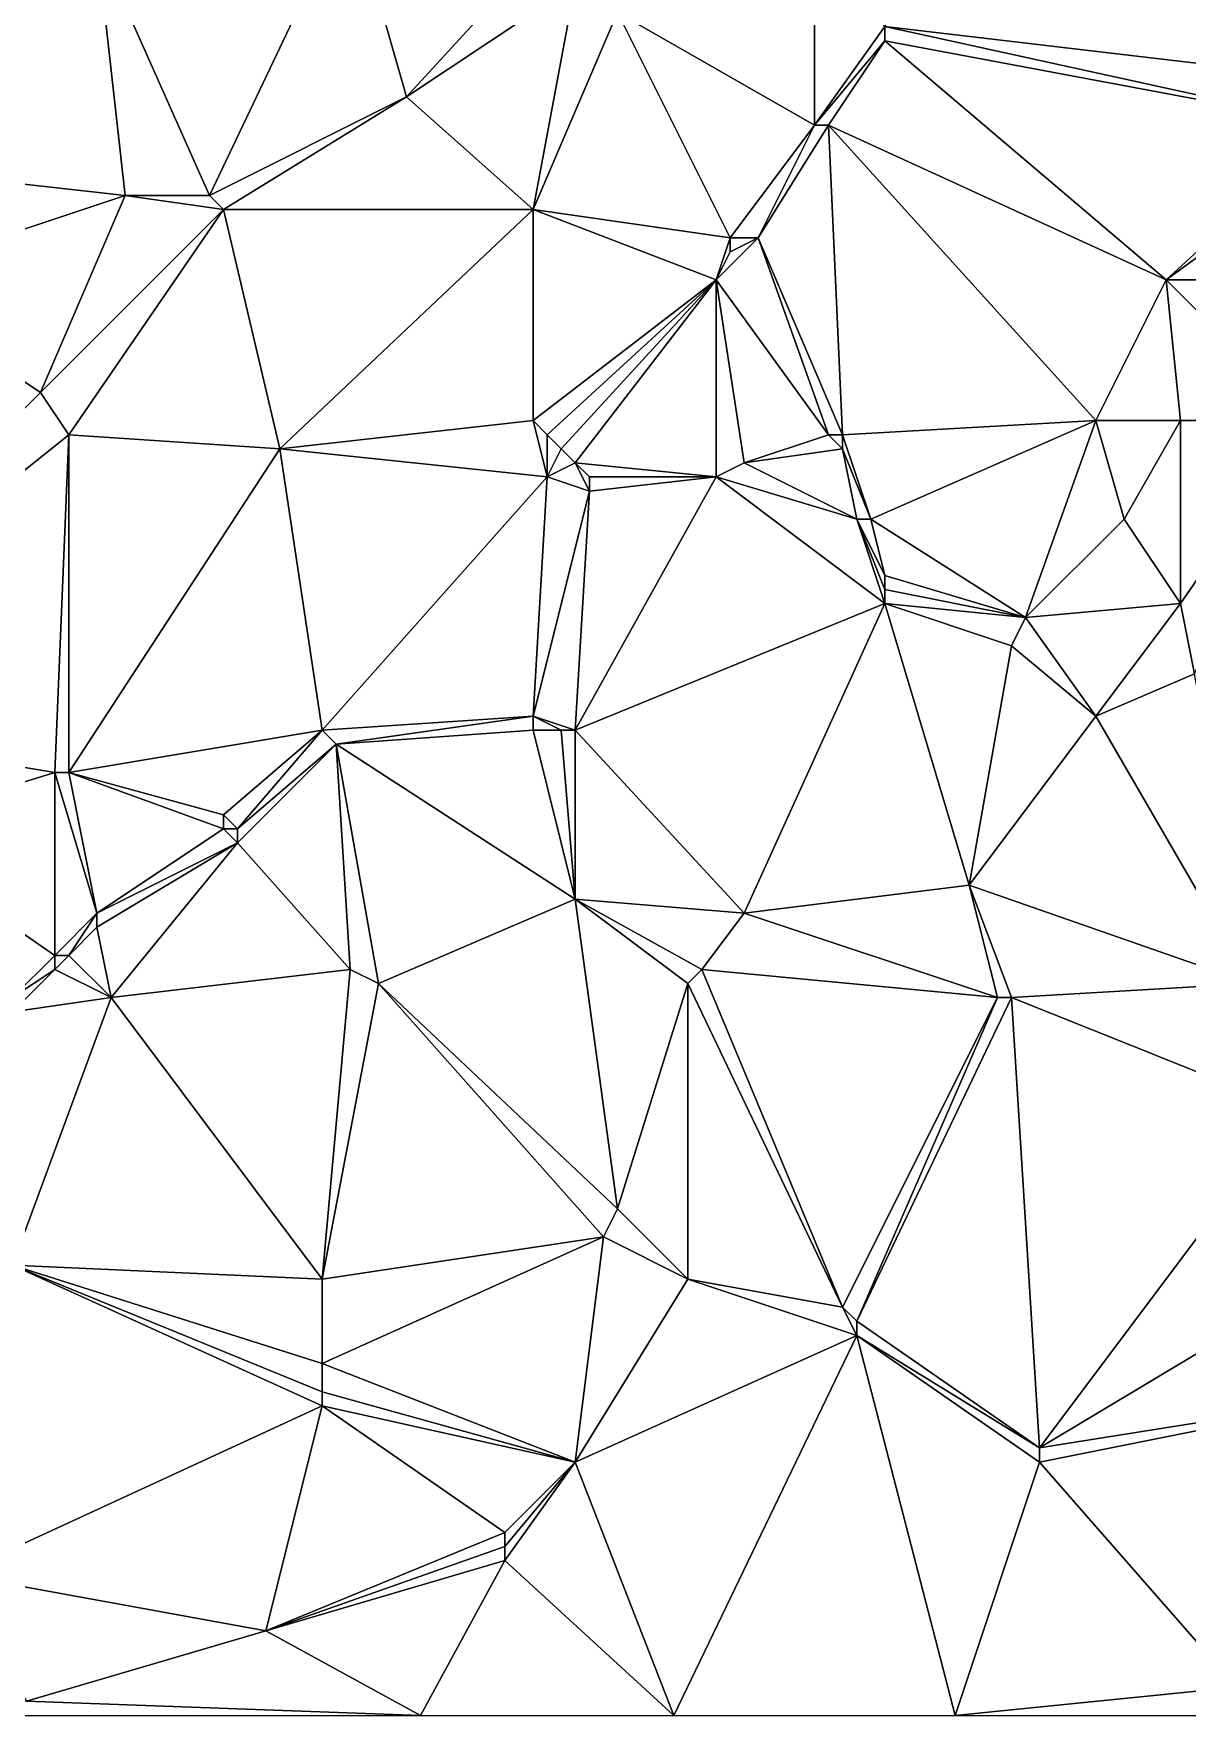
# Model space of a CAD drawing. Extents: x 2679276 to 2679656, y 1246784 to 1247152.
# Drawn here: x 2679560.5 to 2679601.5, y 1246784.2 to 1246844 of the extents above; entities that cross this region are included whole.
import ezdxf

# ---------------------------------------------------------------- set-up
doc = ezdxf.new("R2010")
doc.units = 0

msp = doc.modelspace()

# ---------------------------------------------------------------- linework, layer by layer
for points in [[(2679594.25, 1246856.25, 451.729), (2679590.75, 1246844.25, 452.772), (2679607.75, 1246842.25, 453.56)], [(2679609.25, 1246844.25, 453.456), (2679594.25, 1246856.25, 451.729), (2679607.75, 1246842.25, 453.56)], [(2679554.75, 1246839.25, 454.167), (2679562.75, 1246847.25, 451.647), (2679554.75, 1246849.75, 453.065)], [(2679566.75, 1246838.25, 452.488), (2679571.75, 1246848.75, 451.753), (2679562.75, 1246847.25, 451.647)], [(2679571.75, 1246848.75, 451.753), (2679566.75, 1246838.25, 452.488), (2679573.75, 1246841.75, 452.29)], [(2679571.75, 1246848.75, 451.753), (2679573.75, 1246841.75, 452.29), (2679579.25, 1246847.75, 452.747)], [(2679579.75, 1246845.75, 452.993), (2679579.25, 1246847.75, 452.747), (2679573.75, 1246841.75, 452.29)], [(2679563.75, 1246838.25, 452.96), (2679562.75, 1246847.25, 451.647), (2679554.75, 1246839.25, 454.167)], [(2679566.75, 1246838.25, 452.488), (2679562.75, 1246847.25, 451.647), (2679563.75, 1246838.25, 452.96)], [(2679588.25, 1246840.75, 453.284), (2679588.25, 1246847.25, 452.424), (2679581.25, 1246844.75, 453.16)], [(2679588.25, 1246847.25, 452.424), (2679588.25, 1246840.75, 453.284), (2679590.75, 1246844.25, 452.772)], [(2679578.25, 1246837.75, 452.961), (2679579.75, 1246845.75, 452.993), (2679573.75, 1246841.75, 452.29)], [(2679578.25, 1246837.75, 452.961), (2679581.25, 1246844.75, 453.16), (2679579.75, 1246845.75, 452.993)], [(2679581.25, 1246844.75, 453.16), (2679578.25, 1246837.75, 452.961), (2679585.25, 1246836.75, 453.862)], [(2679588.25, 1246840.75, 453.284), (2679581.25, 1246844.75, 453.16), (2679585.25, 1246836.75, 453.862)], [(2679590.75, 1246844.25, 452.772), (2679588.25, 1246840.75, 453.284), (2679590.75, 1246843.75, 452.804)], [(2679590.75, 1246844.25, 452.772), (2679590.75, 1246843.75, 452.804), (2679606.75, 1246840.75, 453.629)], [(2679606.75, 1246840.75, 453.629), (2679607.75, 1246842.25, 453.56), (2679590.75, 1246844.25, 452.772)], [(2679588.75, 1246840.75, 453.24), (2679590.75, 1246843.75, 452.804), (2679588.25, 1246840.75, 453.284)], [(2679588.75, 1246840.75, 453.24), (2679600.75, 1246835.25, 453.55), (2679590.75, 1246843.75, 452.804)], [(2679600.75, 1246835.25, 453.55), (2679606.75, 1246840.75, 453.629), (2679590.75, 1246843.75, 452.804)], [(2679567.25, 1246837.75, 452.508), (2679573.75, 1246841.75, 452.29), (2679566.75, 1246838.25, 452.488)], [(2679567.25, 1246837.75, 452.508), (2679578.25, 1246837.75, 452.961), (2679573.75, 1246841.75, 452.29)], [(2679588.25, 1246840.75, 453.284), (2679585.25, 1246836.75, 453.862), (2679586.25, 1246836.75, 453.863)], [(2679588.25, 1246840.75, 453.284), (2679586.25, 1246836.75, 453.863), (2679588.75, 1246840.75, 453.24)], [(2679589.25, 1246829.75, 454.512), (2679588.75, 1246840.75, 453.24), (2679586.25, 1246836.75, 453.863)], [(2679600.75, 1246835.25, 453.55), (2679588.75, 1246840.75, 453.24), (2679598.25, 1246830.25, 453.946)], [(2679598.25, 1246830.25, 453.946), (2679588.75, 1246840.75, 453.24), (2679589.25, 1246829.75, 454.512)], [(2679606.75, 1246840.75, 453.629), (2679600.75, 1246835.25, 453.55), (2679606.25, 1246839.25, 453.759)], [(2679554.75, 1246839.25, 454.167), (2679554.75, 1246835.25, 454.735), (2679563.75, 1246838.25, 452.96)], [(2679600.75, 1246835.25, 453.55), (2679607.25, 1246835.25, 454.75), (2679606.25, 1246839.25, 453.759)], [(2679560.75, 1246831.25, 454.503), (2679563.75, 1246838.25, 452.96), (2679554.75, 1246835.25, 454.735)], [(2679560.75, 1246831.25, 454.503), (2679567.25, 1246837.75, 452.508), (2679563.75, 1246838.25, 452.96)], [(2679566.75, 1246838.25, 452.488), (2679563.75, 1246838.25, 452.96), (2679567.25, 1246837.75, 452.508)], [(2679561.75, 1246829.75, 454.492), (2679567.25, 1246837.75, 452.508), (2679560.75, 1246831.25, 454.503)], [(2679561.75, 1246829.75, 454.492), (2679569.25, 1246829.25, 453.532), (2679567.25, 1246837.75, 452.508)], [(2679567.25, 1246837.75, 452.508), (2679569.25, 1246829.25, 453.532), (2679578.25, 1246837.75, 452.961)], [(2679578.25, 1246830.25, 453.293), (2679578.25, 1246837.75, 452.961), (2679569.25, 1246829.25, 453.532)], [(2679578.25, 1246837.75, 452.961), (2679584.75, 1246835.25, 453.979), (2679585.25, 1246836.75, 453.862)], [(2679578.25, 1246837.75, 452.961), (2679578.25, 1246830.25, 453.293), (2679584.75, 1246835.25, 453.979)], [(2679584.75, 1246835.25, 453.979), (2679586.25, 1246836.75, 453.863), (2679585.25, 1246836.25, 453.907)], [(2679584.75, 1246835.25, 453.979), (2679588.75, 1246829.75, 454.494), (2679586.25, 1246836.75, 453.863)], [(2679585.25, 1246836.25, 453.907), (2679585.25, 1246836.75, 453.862), (2679584.75, 1246835.25, 453.979)], [(2679585.25, 1246836.25, 453.907), (2679586.25, 1246836.75, 453.863), (2679585.25, 1246836.75, 453.862)], [(2679589.25, 1246829.75, 454.512), (2679586.25, 1246836.75, 453.863), (2679588.75, 1246829.75, 454.494)], [(2679560.75, 1246831.25, 454.503), (2679554.75, 1246835.25, 454.735), (2679549.25, 1246819.75, 454.968)], [(2679578.75, 1246829.75, 453.361), (2679584.75, 1246835.25, 453.979), (2679578.25, 1246830.25, 453.293)], [(2679579.25, 1246829.25, 453.437), (2679584.75, 1246835.25, 453.979), (2679578.75, 1246829.75, 453.361)], [(2679579.75, 1246828.75, 453.531), (2679584.75, 1246835.25, 453.979), (2679579.25, 1246829.25, 453.437)], [(2679579.75, 1246828.75, 453.531), (2679584.75, 1246828.25, 454.181), (2679584.75, 1246835.25, 453.979)], [(2679588.75, 1246829.75, 454.494), (2679584.75, 1246835.25, 453.979), (2679585.75, 1246828.75, 454.263)], [(2679584.75, 1246835.25, 453.979), (2679584.75, 1246828.25, 454.181), (2679585.75, 1246828.75, 454.263)], [(2679600.75, 1246835.25, 453.55), (2679598.25, 1246830.25, 453.946), (2679601.25, 1246830.25, 454.385)], [(2679600.75, 1246835.25, 453.55), (2679605.75, 1246830.25, 455.711), (2679607.25, 1246835.25, 454.75)], [(2679605.75, 1246830.25, 455.711), (2679600.75, 1246835.25, 453.55), (2679601.25, 1246830.25, 454.385)], [(2679561.75, 1246829.75, 454.492), (2679560.75, 1246831.25, 454.503), (2679549.25, 1246819.75, 454.968)], [(2679578.25, 1246830.25, 453.293), (2679569.25, 1246829.25, 453.532), (2679578.75, 1246828.25, 453.48)], [(2679578.75, 1246829.75, 453.361), (2679578.25, 1246830.25, 453.293), (2679578.75, 1246828.25, 453.48)], [(2679590.25, 1246826.75, 454.94), (2679598.25, 1246830.25, 453.946), (2679589.25, 1246829.75, 454.512)], [(2679590.25, 1246826.75, 454.94), (2679595.75, 1246823.25, 455.348), (2679598.25, 1246830.25, 453.946)], [(2679599.25, 1246826.75, 454.295), (2679598.25, 1246830.25, 453.946), (2679595.75, 1246823.25, 455.348)], [(2679598.25, 1246830.25, 453.946), (2679599.25, 1246826.75, 454.295), (2679601.25, 1246830.25, 454.385)], [(2679599.25, 1246826.75, 454.295), (2679601.25, 1246823.75, 454.92), (2679601.25, 1246830.25, 454.385)], [(2679601.75, 1246821.25, 455.14), (2679605.75, 1246830.25, 455.711), (2679601.25, 1246823.75, 454.92)], [(2679605.75, 1246830.25, 455.711), (2679601.25, 1246830.25, 454.385), (2679601.25, 1246823.75, 454.92)], [(2679549.25, 1246819.75, 454.968), (2679561.25, 1246817.75, 454.66), (2679561.75, 1246829.75, 454.492)], [(2679561.75, 1246817.75, 454.643), (2679561.75, 1246829.75, 454.492), (2679561.25, 1246817.75, 454.66)], [(2679561.75, 1246829.75, 454.492), (2679561.75, 1246817.75, 454.643), (2679569.25, 1246829.25, 453.532)], [(2679579.25, 1246829.25, 453.437), (2679578.75, 1246829.75, 453.361), (2679578.75, 1246828.25, 453.48)], [(2679588.75, 1246829.75, 454.494), (2679585.75, 1246828.75, 454.263), (2679589.25, 1246829.25, 454.563)], [(2679589.25, 1246829.75, 454.512), (2679588.75, 1246829.75, 454.494), (2679589.25, 1246829.25, 454.563)], [(2679589.25, 1246829.75, 454.512), (2679589.25, 1246829.25, 454.563), (2679590.25, 1246826.75, 454.94)], [(2679570.75, 1246819.25, 454.105), (2679569.25, 1246829.25, 453.532), (2679561.75, 1246817.75, 454.643)], [(2679570.75, 1246819.25, 454.105), (2679578.75, 1246828.25, 453.48), (2679569.25, 1246829.25, 453.532)], [(2679579.25, 1246829.25, 453.437), (2679578.75, 1246828.25, 453.48), (2679579.75, 1246828.75, 453.531)], [(2679589.25, 1246829.25, 454.563), (2679585.75, 1246828.75, 454.263), (2679589.75, 1246826.75, 454.909)], [(2679589.75, 1246826.75, 454.909), (2679590.25, 1246826.75, 454.94), (2679589.25, 1246829.25, 454.563)], [(2679579.75, 1246828.75, 453.531), (2679578.75, 1246828.25, 453.48), (2679580.25, 1246827.75, 453.707)], [(2679584.75, 1246828.25, 454.181), (2679579.75, 1246828.75, 453.531), (2679580.25, 1246828.25, 453.645)], [(2679579.75, 1246828.75, 453.531), (2679580.25, 1246827.75, 453.707), (2679580.25, 1246828.25, 453.645)], [(2679584.75, 1246828.25, 454.181), (2679589.75, 1246826.75, 454.909), (2679585.75, 1246828.75, 454.263)], [(2679578.25, 1246819.75, 454.81), (2679578.75, 1246828.25, 453.48), (2679570.75, 1246819.25, 454.105)], [(2679578.75, 1246828.25, 453.48), (2679578.25, 1246819.75, 454.81), (2679580.25, 1246827.75, 453.707)], [(2679579.75, 1246819.25, 455.119), (2679580.25, 1246827.75, 453.707), (2679578.25, 1246819.75, 454.81)], [(2679579.75, 1246819.25, 455.119), (2679584.75, 1246828.25, 454.181), (2679580.25, 1246827.75, 453.707)], [(2679579.75, 1246819.25, 455.119), (2679590.75, 1246823.75, 455.384), (2679584.75, 1246828.25, 454.181)], [(2679580.25, 1246827.75, 453.707), (2679584.75, 1246828.25, 454.181), (2679580.25, 1246828.25, 453.645)], [(2679589.75, 1246826.75, 454.909), (2679584.75, 1246828.25, 454.181), (2679590.75, 1246823.75, 455.384)], [(2679590.25, 1246826.75, 454.94), (2679589.75, 1246826.75, 454.909), (2679590.75, 1246824.75, 455.251)], [(2679590.75, 1246824.25, 455.32), (2679590.75, 1246824.75, 455.251), (2679589.75, 1246826.75, 454.909)], [(2679590.75, 1246824.25, 455.32), (2679589.75, 1246826.75, 454.909), (2679590.75, 1246823.75, 455.384)], [(2679590.75, 1246824.75, 455.251), (2679595.75, 1246823.25, 455.348), (2679590.25, 1246826.75, 454.94)], [(2679599.25, 1246826.75, 454.295), (2679595.75, 1246823.25, 455.348), (2679601.25, 1246823.75, 454.92)], [(2679590.75, 1246824.75, 455.251), (2679590.75, 1246824.25, 455.32), (2679595.75, 1246823.25, 455.348)], [(2679590.75, 1246824.25, 455.32), (2679590.75, 1246823.75, 455.384), (2679595.75, 1246823.25, 455.348)], [(2679590.75, 1246823.75, 455.384), (2679579.75, 1246819.25, 455.119), (2679585.75, 1246812.75, 456.496)], [(2679593.75, 1246813.75, 456.587), (2679590.75, 1246823.75, 455.384), (2679585.75, 1246812.75, 456.496)], [(2679595.25, 1246822.25, 455.498), (2679595.75, 1246823.25, 455.348), (2679590.75, 1246823.75, 455.384)], [(2679590.75, 1246823.75, 455.384), (2679593.75, 1246813.75, 456.587), (2679595.25, 1246822.25, 455.498)], [(2679601.25, 1246823.75, 454.92), (2679595.75, 1246823.25, 455.348), (2679598.25, 1246819.75, 455.623)], [(2679601.75, 1246821.25, 455.14), (2679601.25, 1246823.75, 454.92), (2679598.25, 1246819.75, 455.623)], [(2679595.25, 1246822.25, 455.498), (2679598.25, 1246819.75, 455.623), (2679595.75, 1246823.25, 455.348)], [(2679598.25, 1246819.75, 455.623), (2679595.25, 1246822.25, 455.498), (2679593.75, 1246813.75, 456.587)], [(2679598.25, 1246819.75, 455.623), (2679603.75, 1246810.25, 457.002), (2679601.75, 1246821.25, 455.14)], [(2679561.25, 1246817.75, 454.66), (2679549.25, 1246819.75, 454.968), (2679554.75, 1246815.75, 455.226)], [(2679571.25, 1246818.75, 454.158), (2679578.25, 1246819.75, 454.81), (2679570.75, 1246819.25, 454.105)], [(2679578.25, 1246819.75, 454.81), (2679571.25, 1246818.75, 454.158), (2679578.25, 1246819.25, 454.91)], [(2679579.75, 1246819.25, 455.119), (2679578.25, 1246819.75, 454.81), (2679579.25, 1246819.25, 455.066)], [(2679578.25, 1246819.75, 454.81), (2679578.25, 1246819.25, 454.91), (2679579.25, 1246819.25, 455.066)], [(2679598.25, 1246819.75, 455.623), (2679593.75, 1246813.75, 456.587), (2679603.75, 1246810.25, 457.002)], [(2679570.75, 1246819.25, 454.105), (2679561.75, 1246817.75, 454.643), (2679567.25, 1246816.25, 454.715)], [(2679567.25, 1246816.25, 454.715), (2679567.75, 1246815.75, 454.844), (2679570.75, 1246819.25, 454.105)], [(2679571.25, 1246818.75, 454.158), (2679570.75, 1246819.25, 454.105), (2679567.75, 1246815.75, 454.844)], [(2679571.25, 1246818.75, 454.158), (2679579.75, 1246813.25, 455.503), (2679578.25, 1246819.25, 454.91)], [(2679579.75, 1246813.25, 455.503), (2679579.25, 1246819.25, 455.066), (2679578.25, 1246819.25, 454.91)], [(2679579.75, 1246813.25, 455.503), (2679579.75, 1246819.25, 455.119), (2679579.25, 1246819.25, 455.066)], [(2679579.75, 1246819.25, 455.119), (2679579.75, 1246813.25, 455.503), (2679585.75, 1246812.75, 456.496)], [(2679571.25, 1246818.75, 454.158), (2679567.75, 1246815.25, 455.004), (2679571.75, 1246810.75, 455.474)], [(2679567.75, 1246815.25, 455.004), (2679571.25, 1246818.75, 454.158), (2679567.75, 1246815.75, 454.844)], [(2679572.75, 1246810.25, 455.535), (2679579.75, 1246813.25, 455.503), (2679571.25, 1246818.75, 454.158)], [(2679572.75, 1246810.25, 455.535), (2679571.25, 1246818.75, 454.158), (2679571.75, 1246810.75, 455.474)], [(2679561.25, 1246811.25, 457.354), (2679561.25, 1246817.75, 454.66), (2679554.75, 1246815.75, 455.226)], [(2679561.75, 1246817.75, 454.643), (2679561.25, 1246817.75, 454.66), (2679562.75, 1246812.75, 456.864)], [(2679561.25, 1246811.25, 457.354), (2679562.75, 1246812.75, 456.864), (2679561.25, 1246817.75, 454.66)], [(2679562.75, 1246812.75, 456.864), (2679567.25, 1246815.75, 454.883), (2679561.75, 1246817.75, 454.643)], [(2679567.25, 1246816.25, 454.715), (2679561.75, 1246817.75, 454.643), (2679567.25, 1246815.75, 454.883)], [(2679567.25, 1246816.25, 454.715), (2679567.25, 1246815.75, 454.883), (2679567.75, 1246815.75, 454.844)], [(2679561.25, 1246811.25, 457.354), (2679554.75, 1246815.75, 455.226), (2679559.75, 1246809.75, 457.531)], [(2679562.75, 1246812.75, 456.864), (2679567.75, 1246815.25, 455.004), (2679567.25, 1246815.75, 454.883)], [(2679563.25, 1246809.75, 457.205), (2679567.75, 1246815.25, 455.004), (2679562.75, 1246812.25, 457.012)], [(2679562.75, 1246812.75, 456.864), (2679562.75, 1246812.25, 457.012), (2679567.75, 1246815.25, 455.004)], [(2679563.25, 1246809.75, 457.205), (2679571.75, 1246810.75, 455.474), (2679567.75, 1246815.25, 455.004)], [(2679567.75, 1246815.25, 455.004), (2679567.75, 1246815.75, 454.844), (2679567.25, 1246815.75, 454.883)], [(2679593.75, 1246813.75, 456.587), (2679585.75, 1246812.75, 456.496), (2679594.75, 1246809.75, 457.181)], [(2679595.25, 1246809.75, 457.199), (2679603.75, 1246810.25, 457.002), (2679593.75, 1246813.75, 456.587)], [(2679594.75, 1246809.75, 457.181), (2679595.25, 1246809.75, 457.199), (2679593.75, 1246813.75, 456.587)], [(2679572.75, 1246810.25, 455.535), (2679581.25, 1246802.25, 457.706), (2679579.75, 1246813.25, 455.503)], [(2679583.75, 1246810.25, 456.815), (2679579.75, 1246813.25, 455.503), (2679581.25, 1246802.25, 457.706)], [(2679583.75, 1246810.25, 456.815), (2679584.25, 1246810.75, 456.76), (2679579.75, 1246813.25, 455.503)], [(2679584.25, 1246810.75, 456.76), (2679585.75, 1246812.75, 456.496), (2679579.75, 1246813.25, 455.503)], [(2679561.75, 1246811.25, 457.332), (2679562.75, 1246812.75, 456.864), (2679561.25, 1246811.25, 457.354)], [(2679562.75, 1246812.75, 456.864), (2679561.75, 1246811.25, 457.332), (2679562.75, 1246812.25, 457.012)], [(2679561.75, 1246811.25, 457.332), (2679563.25, 1246809.75, 457.205), (2679562.75, 1246812.25, 457.012)], [(2679584.25, 1246810.75, 456.76), (2679594.75, 1246809.75, 457.181), (2679585.75, 1246812.75, 456.496)], [(2679561.25, 1246810.75, 457.444), (2679561.25, 1246811.25, 457.354), (2679559.75, 1246809.75, 457.531)], [(2679561.25, 1246810.75, 457.444), (2679563.25, 1246809.75, 457.205), (2679561.75, 1246811.25, 457.332)], [(2679561.25, 1246811.25, 457.354), (2679561.25, 1246810.75, 457.444), (2679561.75, 1246811.25, 457.332)], [(2679559.75, 1246809.75, 457.531), (2679559.75, 1246809.25, 457.599), (2679561.25, 1246810.75, 457.444)], [(2679563.25, 1246809.75, 457.205), (2679561.25, 1246810.75, 457.444), (2679559.75, 1246809.25, 457.599)], [(2679570.75, 1246799.75, 457.337), (2679571.75, 1246810.75, 455.474), (2679563.25, 1246809.75, 457.205)], [(2679571.75, 1246810.75, 455.474), (2679570.75, 1246799.75, 457.337), (2679572.75, 1246810.25, 455.535)], [(2679583.75, 1246810.25, 456.815), (2679589.25, 1246798.75, 458.447), (2679584.25, 1246810.75, 456.76)], [(2679594.75, 1246809.75, 457.181), (2679584.25, 1246810.75, 456.76), (2679589.25, 1246798.75, 458.447)], [(2679572.75, 1246810.25, 455.535), (2679570.75, 1246799.75, 457.337), (2679580.75, 1246801.25, 457.883)], [(2679580.75, 1246801.25, 457.883), (2679581.25, 1246802.25, 457.706), (2679572.75, 1246810.25, 455.535)], [(2679583.75, 1246799.75, 458.624), (2679583.75, 1246810.25, 456.815), (2679581.25, 1246802.25, 457.706)], [(2679583.75, 1246799.75, 458.624), (2679589.25, 1246798.75, 458.447), (2679583.75, 1246810.25, 456.815)], [(2679605.25, 1246805.75, 457.789), (2679603.75, 1246810.25, 457.002), (2679595.25, 1246809.75, 457.199)], [(2679559.75, 1246800.25, 458.23), (2679563.25, 1246809.75, 457.205), (2679559.75, 1246809.25, 457.599)], [(2679570.75, 1246799.75, 457.337), (2679563.25, 1246809.75, 457.205), (2679559.75, 1246800.25, 458.23)], [(2679589.25, 1246798.75, 458.447), (2679589.75, 1246798.25, 458.526), (2679594.75, 1246809.75, 457.181)], [(2679595.25, 1246809.75, 457.199), (2679594.75, 1246809.75, 457.181), (2679589.75, 1246798.25, 458.526)], [(2679595.25, 1246809.75, 457.199), (2679589.75, 1246798.25, 458.526), (2679596.25, 1246793.75, 459.781)], [(2679605.25, 1246805.75, 457.789), (2679595.25, 1246809.75, 457.199), (2679596.25, 1246793.75, 459.781)], [(2679605.25, 1246805.75, 457.789), (2679596.25, 1246793.75, 459.781), (2679606.25, 1246799.75, 458.877)], [(2679580.75, 1246801.25, 457.883), (2679583.75, 1246799.75, 458.624), (2679581.25, 1246802.25, 457.706)], [(2679570.75, 1246799.75, 457.337), (2679570.75, 1246796.75, 457.832), (2679580.75, 1246801.25, 457.883)], [(2679579.75, 1246793.25, 460.037), (2679580.75, 1246801.25, 457.883), (2679570.75, 1246796.75, 457.832)], [(2679583.75, 1246799.75, 458.624), (2679580.75, 1246801.25, 457.883), (2679579.75, 1246793.25, 460.037)], [(2679570.75, 1246795.25, 458.134), (2679559.75, 1246800.25, 458.23), (2679557.75, 1246789.25, 460.279)], [(2679570.75, 1246799.75, 457.337), (2679559.75, 1246800.25, 458.23), (2679570.75, 1246796.75, 457.832)], [(2679570.75, 1246796.75, 457.832), (2679559.75, 1246800.25, 458.23), (2679570.75, 1246795.75, 458.023)], [(2679570.75, 1246795.75, 458.023), (2679559.75, 1246800.25, 458.23), (2679570.75, 1246795.25, 458.134)], [(2679579.75, 1246793.25, 460.037), (2679589.75, 1246797.75, 458.616), (2679583.75, 1246799.75, 458.624)], [(2679589.25, 1246798.75, 458.447), (2679583.75, 1246799.75, 458.624), (2679589.75, 1246797.75, 458.616)], [(2679606.25, 1246799.75, 458.877), (2679596.25, 1246793.75, 459.781), (2679608.75, 1246795.75, 459.487)], [(2679589.25, 1246798.75, 458.447), (2679589.75, 1246797.75, 458.616), (2679589.75, 1246798.25, 458.526)], [(2679589.75, 1246797.75, 458.616), (2679596.25, 1246793.75, 459.781), (2679589.75, 1246798.25, 458.526)], [(2679583.25, 1246784.25, 461.358), (2679589.75, 1246797.75, 458.616), (2679579.75, 1246793.25, 460.037)], [(2679593.25, 1246784.25, 461.539), (2679589.75, 1246797.75, 458.616), (2679583.25, 1246784.25, 461.358)], [(2679593.25, 1246784.25, 461.539), (2679596.25, 1246793.25, 459.847), (2679589.75, 1246797.75, 458.616)], [(2679596.25, 1246793.25, 459.847), (2679596.25, 1246793.75, 459.781), (2679589.75, 1246797.75, 458.616)], [(2679570.75, 1246796.75, 457.832), (2679570.75, 1246795.75, 458.023), (2679579.75, 1246793.25, 460.037)], [(2679570.75, 1246795.75, 458.023), (2679570.75, 1246795.25, 458.134), (2679579.75, 1246793.25, 460.037)], [(2679603.25, 1246785.25, 460.344), (2679608.75, 1246795.75, 459.487), (2679596.25, 1246793.25, 459.847)], [(2679596.25, 1246793.25, 459.847), (2679608.75, 1246795.75, 459.487), (2679596.25, 1246793.75, 459.781)], [(2679568.75, 1246787.25, 460.301), (2679570.75, 1246795.25, 458.134), (2679557.75, 1246789.25, 460.279)], [(2679568.75, 1246787.25, 460.301), (2679577.25, 1246790.75, 460.468), (2679570.75, 1246795.25, 458.134)], [(2679577.25, 1246790.75, 460.468), (2679579.75, 1246793.25, 460.037), (2679570.75, 1246795.25, 458.134)], [(2679583.25, 1246784.25, 461.358), (2679579.75, 1246793.25, 460.037), (2679577.25, 1246789.75, 460.621)], [(2679577.25, 1246790.25, 460.556), (2679577.25, 1246789.75, 460.621), (2679579.75, 1246793.25, 460.037)], [(2679577.25, 1246790.75, 460.468), (2679577.25, 1246790.25, 460.556), (2679579.75, 1246793.25, 460.037)], [(2679603.25, 1246785.25, 460.344), (2679596.25, 1246793.25, 459.847), (2679593.25, 1246784.25, 461.539)], [(2679577.25, 1246790.75, 460.468), (2679568.75, 1246787.25, 460.301), (2679577.25, 1246790.25, 460.556)], [(2679577.25, 1246790.25, 460.556), (2679568.75, 1246787.25, 460.301), (2679577.25, 1246789.75, 460.621)], [(2679568.75, 1246787.25, 460.301), (2679574.25, 1246784.25, 461.121), (2679577.25, 1246789.75, 460.621)], [(2679583.25, 1246784.25, 461.358), (2679577.25, 1246789.75, 460.621), (2679574.25, 1246784.25, 461.121)], [(2679560.25, 1246784.75, 462.018), (2679568.75, 1246787.25, 460.301), (2679557.75, 1246789.25, 460.279)], [(2679560.25, 1246784.75, 462.018), (2679574.25, 1246784.25, 461.121), (2679568.75, 1246787.25, 460.301)], [(2679560.25, 1246784.75, 462.018), (2679555.25, 1246784.25, 464.115), (2679574.25, 1246784.25, 461.121)], [(2679603.75, 1246784.25, 460.413), (2679603.25, 1246785.25, 460.344), (2679593.25, 1246784.25, 461.539)]]:
    msp.add_3dface(points)

doc.saveas('drawing.dxf')
